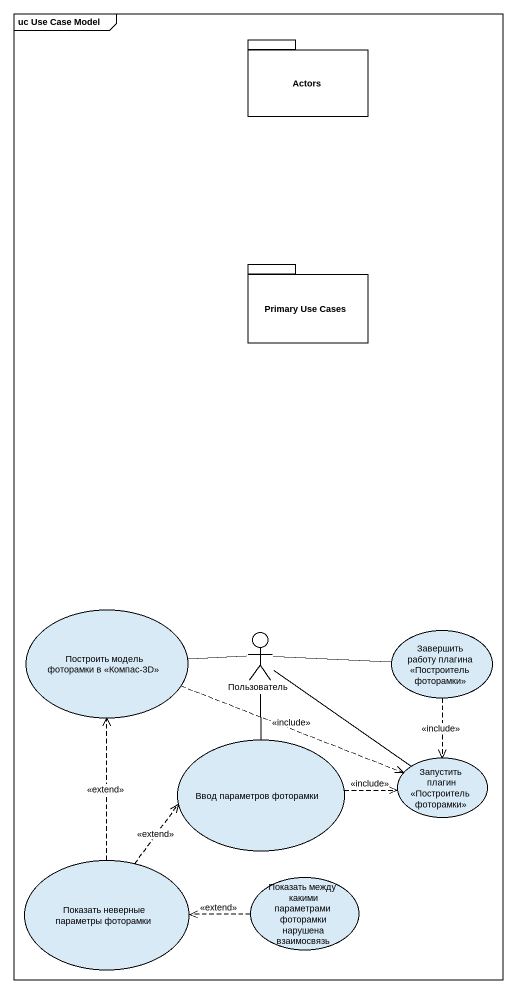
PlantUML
@startuml
mainframe uc Use Case Model
package Actors {
}
package "Primary Use Cases" as Primary_Use_Cases {
}
usecase "Построить модель фоторамки в <<Компас-3D>>" as Построить_модель_фоторамки
actor Пользователь
usecase "Завершить работу плагина <<Построитель фоторамки>>" as Завершить_работу_плагина
usecase "Ввод параметров фоторамки" as Ввод_параметров_фоторамки
usecase "Запустить плагин <<Построитель фоторамки>>" as Запустить_плагин
usecase "Показать неверные параметры фоторамки" as Показать_неверные_параметры
usecase "Показать между какими параметрами фоторамки нарушена взаимосвязь" as Показать_между_какими
Построить_модель_фоторамки .right.> Запустить_плагин : <<include>>
Пользователь -left- Построить_модель_фоторамки
Пользователь -right- Завершить_работу_плагина
Пользователь -- Ввод_параметров_фоторамки
Пользователь -- Запустить_плагин
Завершить_работу_плагина ..> Запустить_плагин : <<include>>
Ввод_параметров_фоторамки .right.> Запустить_плагин : <<include>>
Показать_неверные_параметры .up.> Построить_модель_фоторамки : <<extend>>
Показать_неверные_параметры .up.> Ввод_параметров_фоторамки : <<extend>>
Показать_между_какими .left.> Показать_неверные_параметры : <<extend>>
@enduml
